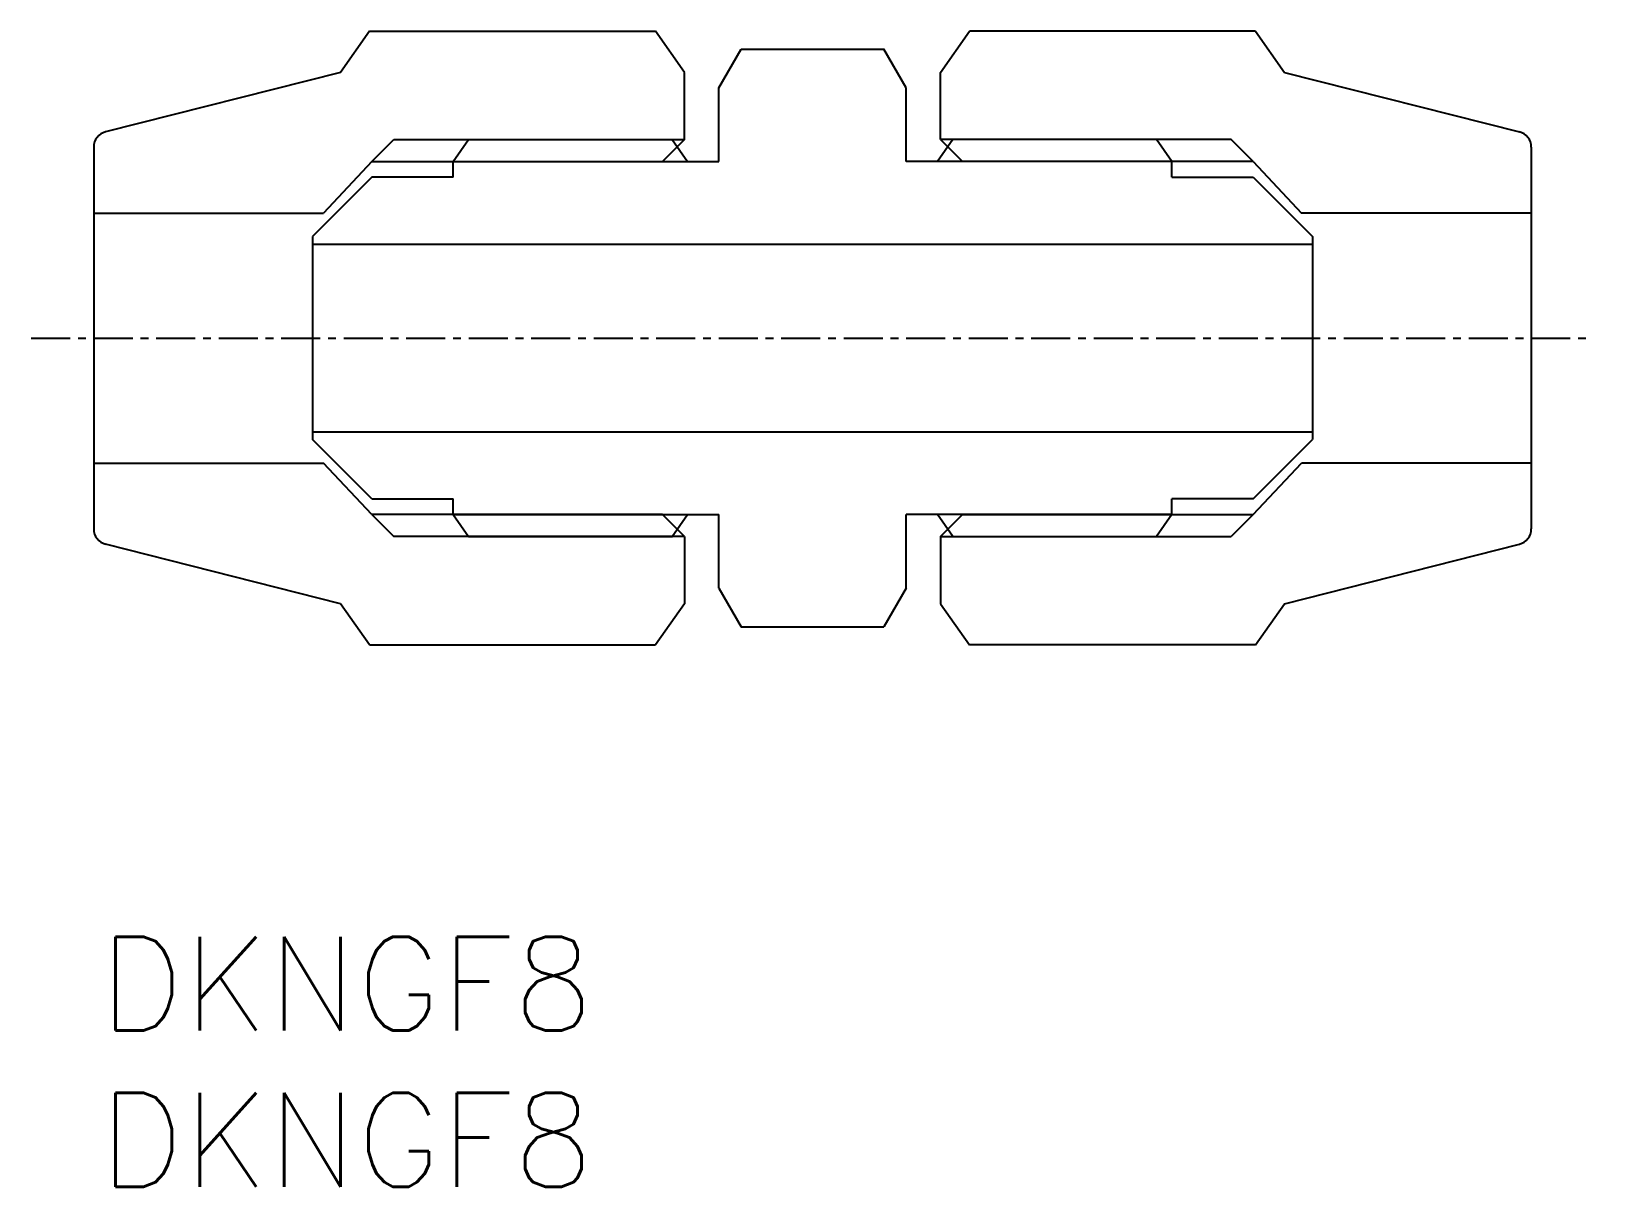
# Model space of a CAD drawing. Extents: x 123.1 to 173.1, y 87.8 to 124.8.
import ezdxf
from ezdxf.enums import TextEntityAlignment as Align

# ---------------------------------------------------------------- set-up
doc = ezdxf.new("R2010")
doc.units = 0
doc.linetypes.add('CENTER', pattern=[2, 1.25, -0.25, 0.25, -0.25])
doc.layers.get('0').update_dxf_attribs({"linetype": 'CONTINUOUS'})
doc.layers.add('CENTER', color=1, linetype='CENTER')
doc.styles.get("Standard").update_dxf_attribs({"font": 'txt.shx', "bigfont": 'extfont.shx'})

msp = doc.modelspace()

# ---------------------------------------------------------------- linework, layer by layer
at = {"color": 7, "linetype": 'CONTINUOUS'}
for p, q in [((133.904, 124.752), (132.983, 123.437)), ((133.904, 124.752), (143.062, 124.752)), ((143.983, 123.437), (143.062, 124.752)), ((152.183, 123.437), (153.104, 124.752)), ((162.262, 124.752), (153.104, 124.752)), ((162.262, 124.752), (163.183, 123.437)), ((145.083, 122.937), (145.797, 124.175)), ((145.797, 124.175), (150.368, 124.175)), ((151.083, 122.937), (150.368, 124.175)), ((132.983, 123.437), (125.462, 121.532)), ((143.983, 121.287), (143.983, 123.437)), ((152.183, 121.287), (152.183, 123.437)), ((163.183, 123.437), (170.704, 121.532)), ((145.083, 120.587), (145.083, 122.937)), ((151.083, 120.587), (151.083, 122.937)), ((151.083, 120.587), (151.083, 122.937)), ((125.083, 121.047), (125.083, 108.828)), ((133.983, 120.587), (134.683, 121.287)), ((136.583, 120.587), (137.073, 121.287)), ((137.073, 121.287), (143.593, 121.287)), ((143.983, 121.287), (143.283, 120.587)), ((143.593, 121.287), (144.083, 120.587)), ((152.573, 121.287), (152.083, 120.587)), ((152.183, 121.287), (152.883, 120.587)), ((159.093, 121.287), (152.573, 121.287)), ((159.583, 120.587), (159.093, 121.287)), ((162.183, 120.587), (161.483, 121.287)), ((171.083, 121.047), (171.083, 108.828)), ((133.983, 120.587), (132.433, 118.937)), ((133.983, 120.587), (143.283, 120.587)), ((136.583, 120.087), (136.583, 120.587)), ((136.583, 120.587), (145.083, 120.587)), ((159.583, 120.587), (151.083, 120.587)), ((162.183, 120.587), (152.883, 120.587)), ((159.583, 120.087), (159.583, 120.587)), ((162.183, 120.587), (163.733, 118.937)), ((133.983, 120.087), (132.083, 118.187)), ((136.583, 120.087), (133.983, 120.087)), ((159.583, 120.087), (162.183, 120.087)), ((162.183, 120.087), (164.083, 118.187)), ((125.083, 118.937), (132.433, 118.937)), ((171.083, 118.937), (163.733, 118.937)), ((132.083, 118.187), (132.083, 111.687)), ((164.083, 118.187), (164.083, 111.687)), ((132.083, 117.937), (164.083, 117.937)), ((132.083, 111.937), (164.083, 111.937)), ((133.983, 109.787), (132.083, 111.687)), ((162.183, 109.787), (164.083, 111.687)), ((125.083, 110.937), (132.433, 110.937)), ((133.983, 109.287), (132.433, 110.937)), ((162.183, 109.287), (163.733, 110.937)), ((171.083, 110.937), (163.733, 110.937)), ((133.983, 109.787), (136.583, 109.787)), ((136.583, 109.287), (136.583, 109.787)), ((159.583, 109.287), (159.583, 109.787)), ((162.183, 109.787), (159.583, 109.787)), ((143.283, 109.287), (133.983, 109.287)), ((133.983, 109.287), (134.683, 108.587)), ((136.583, 109.287), (137.073, 108.587)), ((136.583, 109.287), (145.083, 109.287)), ((143.983, 108.587), (143.283, 109.287)), ((143.593, 108.587), (144.083, 109.287)), ((145.083, 106.937), (145.083, 109.287)), ((159.583, 109.287), (151.083, 109.287)), ((151.083, 106.937), (151.083, 109.287)), ((151.083, 106.937), (151.083, 109.287)), ((152.573, 108.587), (152.083, 109.287)), ((152.183, 108.587), (152.883, 109.287)), ((152.883, 109.287), (162.183, 109.287)), ((159.583, 109.287), (159.093, 108.587)), ((162.183, 109.287), (161.483, 108.587)), ((137.073, 108.587), (143.589, 108.581)), ((143.983, 108.587), (143.983, 106.437)), ((152.183, 108.587), (152.183, 106.437)), ((159.093, 108.587), (152.577, 108.581)), ((132.983, 106.437), (125.462, 108.342)), ((163.183, 106.437), (170.704, 108.342)), ((145.083, 106.937), (145.797, 105.699)), ((151.083, 106.937), (150.368, 105.699)), ((133.904, 105.122), (132.983, 106.437)), ((143.983, 106.437), (143.062, 105.122)), ((152.183, 106.437), (153.104, 105.122)), ((162.262, 105.122), (163.183, 106.437)), ((145.797, 105.699), (150.368, 105.699)), ((133.904, 105.122), (143.062, 105.122)), ((162.262, 105.122), (153.104, 105.122))]:
    msp.add_line(p, q, dxfattribs=at)
at = {"color": 3, "linetype": 'CONTINUOUS'}
for p, q in [((134.683, 121.287), (143.983, 121.287)), ((161.483, 121.287), (152.183, 121.287)), ((143.983, 108.587), (134.683, 108.587)), ((152.183, 108.587), (161.483, 108.587))]:
    msp.add_line(p, q, dxfattribs=at)
at = {"color": 7, "linetype": 'CONTINUOUS'}
for centre, start, end in [((125.583, 121.047), 104.0362, 180), ((170.583, 121.047), 0, 75.9638), ((125.583, 108.828), 180, 255.9638), ((170.583, 108.828), 284.0362, 0)]:
    msp.add_arc(centre, 0.5, start, end, dxfattribs=at)
at = {"layer": 'CENTER', "color": 1, "linetype": 'CENTER'}
msp.add_line((123.083, 114.937), (173.083, 114.937), dxfattribs=at)

# ---------------------------------------------------------------- texts
at = {"color": 7, "linetype": 'CONTINUOUS'}
for p in [(125.263, 94.282), (125.263, 89.282)]:
    msp.add_text('DKNGF8', height=3, dxfattribs=at).set_placement(p, align=Align.MIDDLE_LEFT)

doc.saveas('drawing.dxf')
